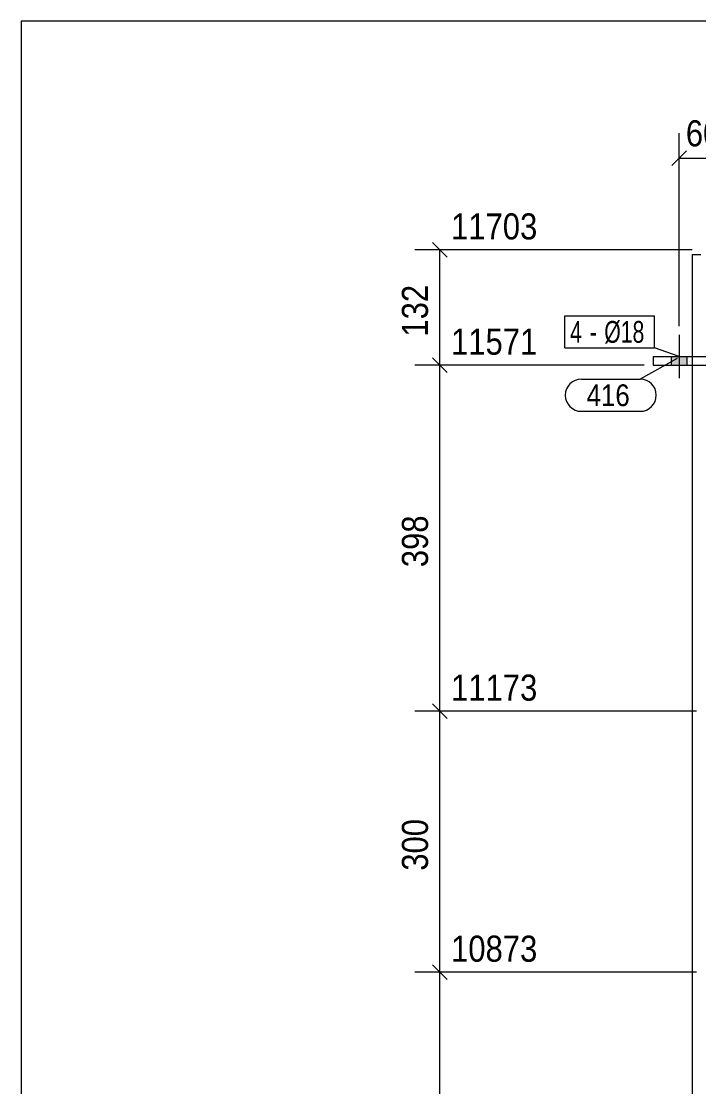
# Model space of a CAD drawing. Header units: millimetres. Extents: x 2 to 579, y 1 to 405.
# Drawn here: x 5 to 82.8, y 282.6 to 405 of the extents above; entities that cross this region are included whole.
import ezdxf

# ---------------------------------------------------------------- set-up
doc = ezdxf.new("R2010")
doc.units = ezdxf.units.MM
for name, pattern in [('XKITLINE00', [0]), ('XKITLINE01', [4, 1, -1, 1, -1]), ('XKITLINE02', [4, 2, -2])]:
    doc.linetypes.add(name, pattern=pattern)
for name, color, linetype, lineweight in [('Bolt', 3, 'Continuous', 0), ('BoltMark', 7, 'Continuous', 0), ('Dimensions', 7, 'Continuous', 0), ('DrawingSheet', 5, 'Continuous', 0), ('Part', 2, 'Continuous', 0), ('PartMark', 7, 'Continuous', 0)]:
    doc.layers.add(name, color=color, linetype=linetype, lineweight=lineweight)
doc.styles.add('ARIAL', font='ARIAL.TTF')
doc.styles.add('ARIAL_NARROW', font='ARIALN.TTF')

# ---------------------------------------------------------------- blocks, each defined once
blk = doc.blocks.new('*A34')
at = {"layer": 'Bolt'}
blk.add_hatch(color=3, dxfattribs=at).paths.add_polyline_path([(79.67, 365.48), (79.67, 366.48), (81.47, 366.48), (81.47, 365.48)], flags=17)
blk.add_hatch(color=3, dxfattribs=at).paths.add_polyline_path([(79.67, 365.48), (79.67, 366.48), (81.47, 366.48), (81.47, 365.48)], flags=17)
at = {"layer": 'Bolt', "color": 3, "linetype": 'XKITLINE00', "lineweight": 0}
for p, q in [((80.57, 368.98), (80.57, 363.98)), ((80.57, 368.98), (80.57, 363.98)), ((79.67, 366.48), (79.67, 365.48)), ((79.67, 366.48), (79.67, 365.48)), ((81.47, 366.48), (81.47, 365.48)), ((81.47, 366.48), (81.47, 365.48))]:
    blk.add_line(p, q, dxfattribs=at)
at = {"layer": 'Bolt', "color": 3, "linetype": 'XKITLINE02', "lineweight": 0}
for p, q in [((86.57, 368.98), (86.57, 363.98)), ((86.57, 368.98), (86.57, 363.98)), ((85.67, 366.48), (85.67, 365.48)), ((85.67, 366.48), (85.67, 365.48)), ((87.47, 366.48), (87.47, 365.48)), ((87.47, 366.48), (87.47, 365.48))]:
    blk.add_line(p, q, dxfattribs=at)
blk = doc.blocks.new('*A40')
at = {"layer": 'Part', "color": 2, "linetype": 'XKITLINE00', "lineweight": 0}
for p, q in [((82.07, 378.2), (83.07, 378.2)), ((82.07, 378.2), (82.07, 366.48)), ((82.07, 365.48), (82.07, 242.2))]:
    blk.add_line(p, q, dxfattribs=at)
at = {"layer": 'Part', "color": 7, "linetype": 'XKITLINE01', "lineweight": 0}
blk.add_line((82.07, 366.48), (82.07, 365.48), dxfattribs=at)
blk = doc.blocks.new('*A49')
at = {"layer": 'Part', "color": 2, "linetype": 'XKITLINE00', "lineweight": 0}
for p, q in [((77.57, 366.48), (83.07, 366.48)), ((77.57, 366.48), (77.57, 365.48)), ((77.57, 365.48), (83.07, 365.48))]:
    blk.add_line(p, q, dxfattribs=at)
at = {"layer": 'Part', "color": 7, "linetype": 'XKITLINE01', "lineweight": 0}
for p, q in [((83.07, 366.48), (92.57, 366.48)), ((91.07, 366.48), (91.07, 365.48)), ((92.57, 366.48), (92.57, 365.48)), ((83.07, 365.48), (92.57, 365.48))]:
    blk.add_line(p, q, dxfattribs=at)
blk = doc.blocks.new('*A70')
at = {"layer": 'DrawingSheet', "color": 5, "linetype": 'XKITLINE00', "lineweight": 0}
for p, q in [((579, 405), (5, 405)), ((5, 405), (5, 5))]:
    blk.add_line(p, q, dxfattribs=at)
blk = doc.blocks.new('*A123')
at = {"layer": 'Dimensions', "color": 7, "linetype": 'XKITLINE00', "lineweight": 0}
for p, q in [((52.22, 296.58), (53.92, 294.88)), ((82.57, 295.73), (50.22, 295.73)), ((53.07, 256.73), (53.07, 295.73)), ((52.22, 257.57), (53.92, 255.88)), ((82.57, 256.73), (50.22, 256.73))]:
    blk.add_line(p, q, dxfattribs=at)
at = {"layer": 'Dimensions', "color": 3}
for p in [(53.07, 295.73), (53.07, 256.73)]:
    blk.add_point(p, dxfattribs=at)
at = {"layer": 'Dimensions', "color": 3, "style": 'ARIAL', "width": 0.85}
blk.add_text('10873', height=3, dxfattribs=at).set_placement((54.37, 296.93))
blk.add_text('390', height=3, rotation=90.0002, dxfattribs=at).set_placement((51.72, 272.89))
blk = doc.blocks.new('*A124')
at = {"layer": 'Dimensions', "color": 7, "linetype": 'XKITLINE00', "lineweight": 0}
for p, q in [((82.57, 325.73), (50.22, 325.73)), ((52.22, 326.58), (53.92, 324.88)), ((53.07, 295.73), (53.07, 325.73)), ((52.22, 296.58), (53.92, 294.88)), ((82.57, 295.73), (50.22, 295.73))]:
    blk.add_line(p, q, dxfattribs=at)
at = {"layer": 'Dimensions', "color": 3}
for p in [(53.07, 325.73), (53.07, 295.73)]:
    blk.add_point(p, dxfattribs=at)
at = {"layer": 'Dimensions', "color": 3, "style": 'ARIAL', "width": 0.85}
blk.add_text('11173', height=3, dxfattribs=at).set_placement((54.37, 326.93))
blk.add_text('300', height=3, rotation=90.0002, dxfattribs=at).set_placement((51.72, 307.39))
blk = doc.blocks.new('*A125')
at = {"layer": 'Dimensions', "color": 7, "linetype": 'XKITLINE00', "lineweight": 0}
for p, q in [((52.22, 366.33), (53.92, 364.64)), ((76.57, 365.48), (50.22, 365.48)), ((53.07, 325.73), (53.07, 365.48)), ((82.57, 325.73), (50.22, 325.73)), ((52.22, 326.58), (53.92, 324.88))]:
    blk.add_line(p, q, dxfattribs=at)
at = {"layer": 'Dimensions', "color": 3}
for p in [(53.07, 365.48), (53.07, 325.73)]:
    blk.add_point(p, dxfattribs=at)
at = {"layer": 'Dimensions', "color": 3, "style": 'ARIAL', "width": 0.85}
blk.add_text('11571', height=3, dxfattribs=at).set_placement((54.37, 366.68))
blk.add_text('398', height=3, rotation=90.0002, dxfattribs=at).set_placement((51.72, 342.27))
blk = doc.blocks.new('*A126')
at = {"layer": 'Dimensions', "color": 7, "linetype": 'XKITLINE00', "lineweight": 0}
for p, q in [((52.22, 379.58), (53.92, 377.88)), ((82.07, 378.73), (50.22, 378.73)), ((53.07, 365.48), (53.07, 378.73)), ((52.22, 366.33), (53.92, 364.64)), ((76.57, 365.48), (50.22, 365.48))]:
    blk.add_line(p, q, dxfattribs=at)
at = {"layer": 'Dimensions', "color": 3}
for p in [(53.07, 378.73), (53.07, 365.48)]:
    blk.add_point(p, dxfattribs=at)
at = {"layer": 'Dimensions', "color": 3, "style": 'ARIAL', "width": 0.85}
blk.add_text('11703', height=3, dxfattribs=at).set_placement((54.37, 379.93))
blk.add_text('132', height=3, rotation=90.0002, dxfattribs=at).set_placement((51.72, 368.77))
blk = doc.blocks.new('*A134')
at = {"layer": 'BoltMark', "color": 7, "linetype": 'XKITLINE00', "lineweight": 0}
for p, q in [((67.44, 371.16), (77.74, 371.16)), ((67.44, 367.46), (67.44, 371.16)), ((77.74, 367.46), (77.74, 371.16)), ((67.44, 367.46), (77.74, 367.46)), ((80.57, 366.48), (77.74, 367.46))]:
    blk.add_line(p, q, dxfattribs=at)
at = {"layer": 'BoltMark', "color": 3, "style": 'ARIAL_NARROW', "width": 0.85}
for s, p in [('4', (68.04, 368.06)), ('Ø18', (71.97, 368.06)), ('-', (70.31, 368.06))]:
    blk.add_text(s, height=2.5, dxfattribs=at).set_placement(p)
blk = doc.blocks.new('*A140')
at = {"layer": 'PartMark', "color": 7, "linetype": 'XKITLINE00', "lineweight": 0}
for p, q in [((80.34, 366.27), (76.1, 363.88)), ((69.34, 363.88), (76.1, 363.88)), ((69.34, 360.18), (76.1, 360.18))]:
    blk.add_line(p, q, dxfattribs=at)
for centre, start, end in [((69.34, 362.03), 90, 270), ((76.1, 362.03), 270, 90)]:
    blk.add_arc(centre, 1.85, start, end, dxfattribs=at)
at = {"layer": 'PartMark', "color": 3, "style": 'ARIAL', "width": 0.85}
blk.add_text('416', height=2.5, dxfattribs=at).set_placement((69.94, 360.78))
blk = doc.blocks.new('*A153')
at = {"layer": 'Dimensions', "color": 7, "linetype": 'XKITLINE00', "lineweight": 0}
for p, q in [((80.57, 369.98), (80.57, 392.13)), ((86.57, 369.98), (86.57, 392.13)), ((81.42, 390.13), (79.72, 388.43)), ((87.42, 390.13), (85.72, 388.43)), ((80.57, 389.28), (86.57, 389.28))]:
    blk.add_line(p, q, dxfattribs=at)
at = {"layer": 'Dimensions', "color": 3}
for p in [(80.57, 389.28), (86.57, 389.28)]:
    blk.add_point(p, dxfattribs=at)
at = {"layer": 'Dimensions', "color": 3, "style": 'ARIAL', "width": 0.85}
blk.add_text('60', height=3, dxfattribs=at).set_placement((81.34, 390.63))

msp = doc.modelspace()

# ---------------------------------------------------------------- block references
at = {"lineweight": 0}
for name in ['*A70', '*A153', '*A126', '*A40', '*A134', '*A125', '*A34', '*A140', '*A49', '*A124', '*A123']:
    msp.add_blockref(name, (0, 0), dxfattribs=at)

doc.saveas('drawing.dxf')
